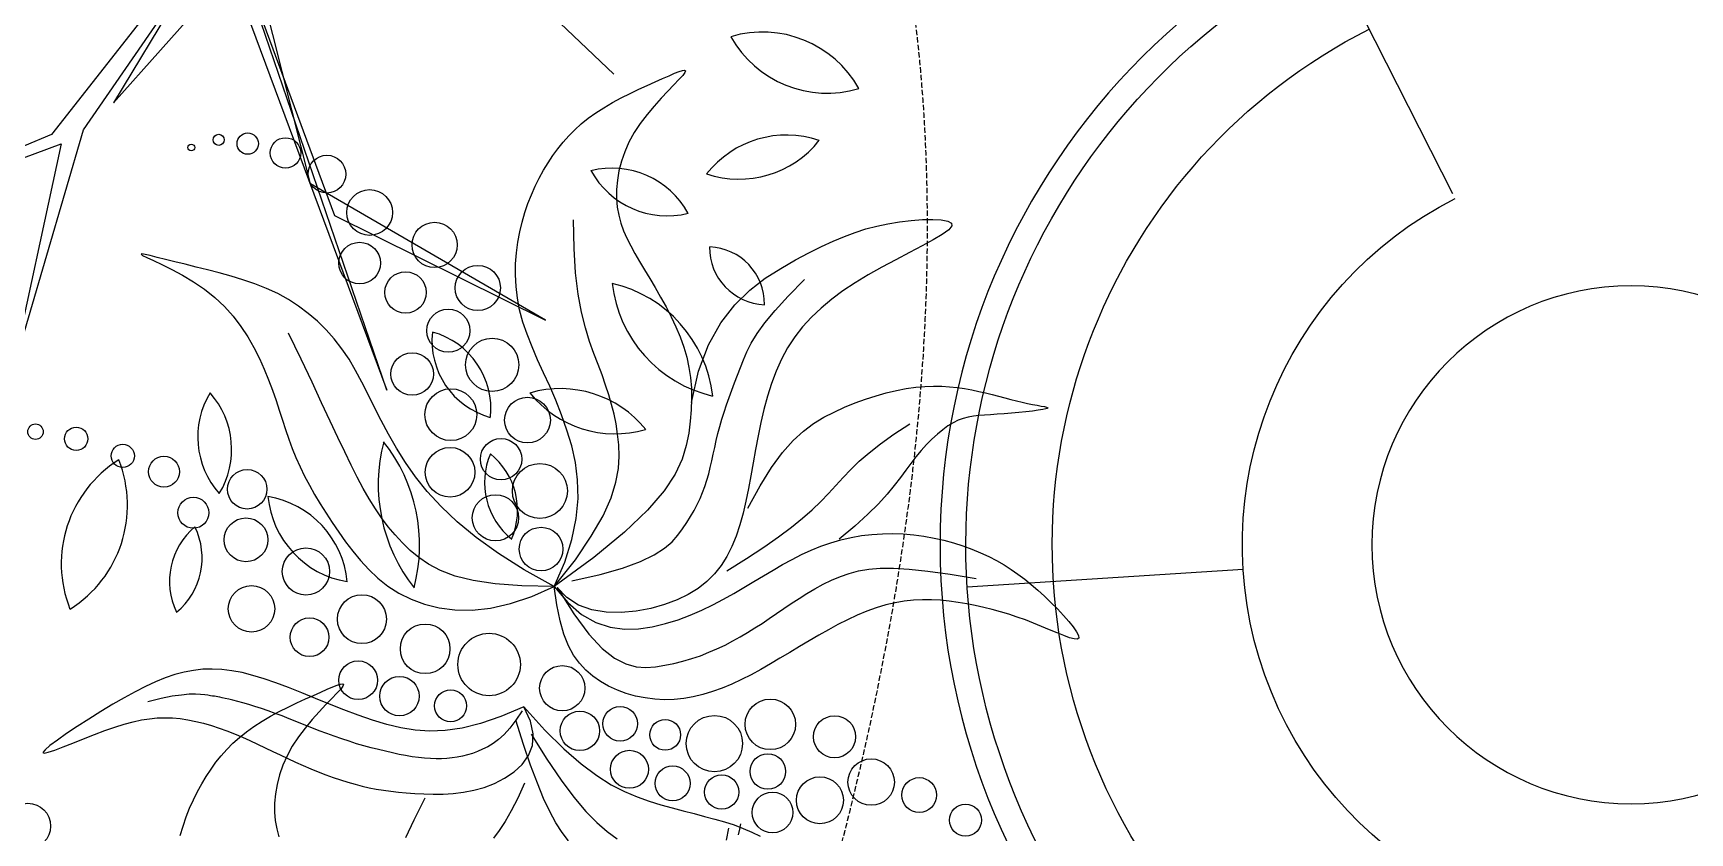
# Model space of a CAD drawing. Header units: millimetres. Extents: x -1030105 to 906887, y -616134 to 1220667.
# Drawn here: x -88227 to -84391, y 506665 to 508519 of the extents above; entities that cross this region are included whole.
import ezdxf

# ---------------------------------------------------------------- set-up
doc = ezdxf.new("R2010")
doc.units = ezdxf.units.MM
doc.header["$MEASUREMENT"] = 0
doc.linetypes.add('DASH', pattern=[0.35, 0.25, -0.1])
doc.layers.add('A-Furniture', color=143, linetype='Continuous')
doc.layers.add('A-Tree', color=98, linetype='Continuous')

# ---------------------------------------------------------------- blocks, each defined once
blk = doc.blocks.new('ggsr4')
for p, q in [((141787.6, 1126238.8), (141657.9, 1126865.5)), ((141076.7, 1125540.1), (140402.5, 1125678))]:
    blk.add_line(p, q)
at = {"color": 0}
blk.add_circle((141970, 1125357.5), 600, dxfattribs=at)
for radius in [1540, 1340, 900]:
    blk.add_arc((141970, 1125357.5), radius, 280.3625, 168.4458, dxfattribs=at)
at = {"layer": 'A-Furniture', "color": 8, "linetype": 'Continuous', "ltscale": 50}
blk.add_circle((141970, 1125357.5), 1600, dxfattribs=at)
blk.add_arc((141970, 1125357.5), 1540, 280.3625, 168.4458, dxfattribs=at)
blk = doc.blocks.new('FUR')
at = {"layer": 'A-Furniture', "color": 8, "linetype": 'DASH', "ltscale": 50}
blk.add_open_spline([(-42688, -19137), (-41285.1, -16590.7), (-40890, -13356), (-44692.5, -11594.7), (-47704.7, -12434), (-50055.2, -13846.7), (-51582.6, -14985.6), (-52347.2, -15312), (-52578.2, -15392.8)], degree=3, knots=[0, 0, 0, 0, 6281.430987, 9216.361979, 12501.805308, 15762.232572, 17490.630724, 18208.392501, 18208.392501, 18208.392501, 18208.392501], dxfattribs=at)
at = {"layer": 'A-Furniture', "xscale": -0.9999999999999998, "rotation": 105.3448185478265}
blk.add_blockref('ggsr4', (1007840, 418745.5), dxfattribs=at)
blk = doc.blocks.new('CAY8')
at = {"color": 0, "linetype": 'ByBlock'}
for p, q in [((228.5, 579.8), (227.8, 580)), ((227.8, 580), (228.4, 578.5)), ((228.4, 578.5), (230.6, 575.2)), ((230.6, 578.1), (228.5, 579.8)), ((233.7, 575), (230.6, 578.1)), ((230.6, 575.2), (233.9, 570.2)), ((237.8, 570.9), (233.7, 575)), ((233.9, 570.2), (238.2, 563.8)), ((242.8, 565.9), (237.8, 570.9)), ((238.2, 563.8), (243, 556.1)), ((248.4, 560.2), (242.8, 565.9)), ((243, 556.1), (248.1, 547.4)), ((248.1, 547.4), (253.1, 538)), ((254.6, 554), (248.4, 560.2)), ((261.2, 547.4), (254.6, 554)), ((268, 540.6), (261.2, 547.4)), ((253.1, 538), (257.7, 528)), ((275, 533.4), (268, 540.6)), ((257.7, 528), (261.5, 517.7)), ((282, 526), (275, 533.4)), ((288.9, 518.3), (282, 526)), ((261.5, 517.7), (264.4, 507.2)), ((264.4, 507.2), (266.4, 496.8)), ((295.5, 510.4), (288.9, 518.3)), ((301.7, 502.2), (295.5, 510.4)), ((266.4, 496.8), (267.5, 486.3)), ((307.5, 493.7), (301.7, 502.2)), ((312.5, 484.9), (307.5, 493.7)), ((267.5, 486.3), (267.9, 475.9)), ((317, 476), (312.5, 484.9)), ((574.1, 478.9), (580.7, 481)), ((580.7, 481), (587.6, 482.7)), ((587.6, 482.7), (594.7, 484.1)), ((594.7, 484.1), (602, 485.1)), ((602, 485.1), (609.6, 485.7)), ((609.6, 485.7), (617.6, 485.9)), ((617.6, 485.9), (625.8, 485.8)), ((625.8, 485.8), (634, 485.4)), ((634, 485.4), (642.2, 484.7)), ((642.2, 484.7), (650.2, 484)), ((650.2, 484), (657.8, 483.1)), ((657.8, 483.1), (665, 482.2)), ((665, 482.2), (671.6, 481.4)), ((671.6, 481.4), (677.4, 480.6)), ((677.4, 480.6), (682.3, 480)), ((682.3, 480), (686.3, 479.3)), ((686.3, 479.3), (689.1, 478.6)), ((267.6, 465.7), (266.9, 455.7)), ((267.9, 475.9), (267.6, 465.7)), ((320.7, 466.7), (317, 476)), ((323.9, 457.3), (320.7, 466.7)), ((541.9, 463.7), (548.2, 467.4)), ((548.2, 467.4), (554.6, 470.7)), ((554.6, 470.7), (561.1, 473.8)), ((561.1, 473.8), (567.5, 476.5)), ((567.5, 476.5), (574.1, 478.9)), ((653.8, 465.6), (645.2, 462.6)), ((662.1, 468.1), (653.8, 465.6)), ((669.9, 470.3), (662.1, 468.1)), ((676.8, 472.1), (669.9, 470.3)), ((682.6, 473.7), (676.8, 472.1)), ((687.1, 475), (682.6, 473.7)), ((689.8, 476.1), (687.1, 475)), ((689.1, 478.6), (690.7, 477.9)), ((691, 477.1), (689.8, 476.1)), ((690.7, 477.9), (691, 477.1)), ((266.9, 455.7), (265.7, 446)), ((296.1, 437.4), (298.4, 461.1)), ((326.3, 447.5), (323.9, 457.3)), ((523, 450.6), (529.2, 455.3)), ((529.2, 455.3), (535.5, 459.7)), ((535.5, 459.7), (541.9, 463.7)), ((628.3, 455.3), (620.6, 450.8)), ((636.6, 459.2), (628.3, 455.3)), ((645.2, 462.6), (636.6, 459.2)), ((265.7, 446), (264.2, 436.6)), ((328.2, 437.6), (326.3, 447.5)), ((505, 433.9), (510.9, 439.9)), ((510.9, 439.9), (516.9, 445.4)), ((516.9, 445.4), (523, 450.6)), ((607.1, 440.5), (601.2, 434.8)), ((613.5, 445.8), (607.1, 440.5)), ((620.6, 450.8), (613.5, 445.8)), ((262.5, 427.6), (260.7, 418.9)), ((264.2, 436.6), (262.5, 427.6)), ((293.9, 416.3), (296.1, 437.4)), ((329.4, 427.3), (328.2, 437.6)), ((329.9, 416.8), (329.4, 427.3)), ((493.8, 420.6), (499.3, 427.5)), ((499.3, 427.5), (505, 433.9)), ((596.1, 428.8), (591.5, 422.6)), ((601.2, 434.8), (596.1, 428.8)), ((260.7, 418.9), (258.8, 410.5)), ((291.9, 397.7), (293.9, 416.3)), ((329.8, 406.1), (329.9, 416.8)), ((483.6, 405.4), (488.5, 413.2)), ((488.5, 413.2), (493.8, 420.6)), ((536.4, 399.1), (548.2, 419.5)), ((587.7, 416.3), (584.5, 409.9)), ((591.5, 422.6), (587.7, 416.3)), ((256.9, 402.2), (255, 394.1)), ((258.8, 410.5), (256.9, 402.2)), ((290.1, 381.1), (291.9, 397.7)), ((329.2, 395.1), (329.8, 406.1)), ((475.1, 388.1), (479.1, 397)), ((479.1, 397), (483.6, 405.4)), ((527, 381.1), (536.4, 399.1)), ((580.2, 397), (578.9, 390.4)), ((582.1, 403.5), (580.2, 397)), ((584.5, 409.9), (582.1, 403.5)), ((253.2, 386.1), (251.7, 378)), ((255, 394.1), (253.2, 386.1)), ((327.3, 371.9), (328.3, 383.7)), ((328.3, 383.7), (329.2, 395.1)), ((471.6, 378.8), (475.1, 388.1)), ((578, 383.7), (577.5, 376.7)), ((578.9, 390.4), (578, 383.7)), ((250.3, 369.9), (249.3, 361.6)), ((251.7, 378), (250.3, 369.9)), ((288.6, 366.3), (290.1, 381.1)), ((326.4, 359.7), (327.3, 371.9)), ((468.7, 368.8), (471.6, 378.8)), ((519.8, 365), (527, 381.1)), ((577.5, 376.7), (577.2, 369.5)), ((249.3, 361.6), (248.5, 353.2)), ((287.2, 353.1), (288.6, 366.3)), ((325.7, 346.9), (326.4, 359.7)), ((464.6, 347.4), (466.4, 358.4)), ((466.4, 358.4), (468.7, 368.8)), ((514.4, 350.8), (519.8, 365)), ((577.2, 369.5), (577.1, 361.9)), ((577.1, 361.9), (577.1, 353.9)), ((248, 344.6), (247.7, 335.8)), ((248.5, 353.2), (248, 344.6)), ((286.1, 341), (287.2, 353.1)), ((325.4, 333.6), (325.7, 346.9)), ((463, 335.9), (464.6, 347.4)), ((510.5, 338.1), (514.4, 350.8)), ((577.1, 345.5), (577, 336.7)), ((577.1, 353.9), (577.1, 345.5)), ((247.7, 335.8), (247.7, 326.9)), ((284.7, 319.4), (285.3, 329.9)), ((285.3, 329.9), (286.1, 341)), ((325.6, 319.7), (325.4, 333.6)), ((461.6, 324.1), (463, 335.9)), ((507.6, 326.7), (510.5, 338.1)), ((577, 336.7), (576.8, 327.7)), ((247.7, 326.9), (247.8, 317.7)), ((247.8, 317.7), (248.2, 308.4)), ((284.5, 309.4), (284.7, 319.4)), ((326.6, 305.2), (325.6, 319.7)), ((460.2, 311.9), (461.6, 324.1)), ((503.7, 306.7), (505.4, 316.3)), ((505.4, 316.3), (507.6, 326.7)), ((576.4, 318.5), (575.8, 309.3)), ((576.8, 327.7), (576.4, 318.5)), ((248.2, 308.4), (248.7, 298.9)), ((284.6, 299.8), (284.5, 309.4)), ((328.7, 289.8), (326.6, 305.2)), ((458.5, 299.4), (460.2, 311.9)), ((502, 297.6), (503.7, 306.7)), ((575.8, 309.3), (574.8, 300.2)), ((248.7, 298.9), (249.4, 289.2)), ((249.4, 289.2), (250.4, 279.4)), ((285.1, 290.6), (284.6, 299.8)), ((285.9, 281.6), (285.1, 290.6)), ((332, 273.3), (328.7, 289.8)), ((456.4, 286.6), (458.5, 299.4)), ((498.3, 280.7), (500.2, 289)), ((500.2, 289), (502, 297.6)), ((573.5, 291.2), (571.7, 282.4)), ((574.8, 300.2), (573.5, 291.2)), ((608.3, 283.6), (625.8, 290.4)), ((625.8, 290.4), (642.7, 294.4)), ((642.7, 294.4), (658.8, 296.3)), ((658.8, 296.3), (673.9, 296.7)), ((673.9, 296.7), (687.9, 296.3)), ((687.9, 296.3), (700.5, 295.6)), ((700.5, 295.6), (712.1, 294.7)), ((712.1, 294.7), (722.7, 293.6)), ((722.7, 293.6), (732.6, 292.1)), ((732.6, 292.1), (742, 290.3)), ((742, 290.3), (751, 288.2)), ((751, 288.2), (759.8, 285.5)), ((250.4, 279.4), (251.9, 269.5)), ((287.3, 272.8), (285.9, 281.6)), ((453.7, 273.6), (456.4, 286.6)), ((496.2, 272.7), (498.3, 280.7)), ((569.5, 274), (566.7, 265.8)), ((571.7, 282.4), (569.5, 274)), ((590.3, 273.4), (608.3, 283.6)), ((652, 269.3), (667.4, 273.9)), ((667.4, 273.9), (686, 278.7)), ((759.8, 285.5), (768.7, 282.4)), ((768.7, 282.4), (777.8, 278.7)), ((777.8, 278.7), (786.7, 274.7)), ((786.7, 274.7), (795, 270.6)), ((-52, 270.4), (-54.6, 269.5)), ((-54.6, 269.5), (-54, 268.4)), ((-54, 268.4), (-50.7, 267.3)), ((-46.7, 271.3), (-52, 270.4)), ((-50.7, 267.3), (-45.2, 266)), ((-39.1, 272), (-46.7, 271.3)), ((-45.2, 266), (-37.9, 264.7)), ((-29.8, 272.6), (-39.1, 272)), ((-37.9, 264.7), (-29.4, 263.3)), ((-19.2, 273.1), (-29.8, 272.6)), ((-29.4, 263.3), (-20.1, 261.8)), ((-20.1, 261.8), (-10.6, 260.1)), ((-7.8, 273.4), (-19.2, 273.1)), ((-10.6, 260.1), (-1.4, 258.4)), ((3.9, 273.6), (-7.8, 273.4)), ((15.4, 273.6), (3.9, 273.6)), ((26.3, 273.4), (15.4, 273.6)), ((36.5, 273), (26.3, 273.4)), ((46.1, 272.3), (36.5, 273)), ((51.9, 257), (41.1, 260.3)), ((55.2, 271.3), (46.1, 272.3)), ((63.7, 269.9), (55.2, 271.3)), ((71.8, 268.2), (63.7, 269.9)), ((79.5, 266), (71.8, 268.2)), ((86.9, 263.2), (79.5, 266)), ((93.9, 260), (86.9, 263.2)), ((251.9, 269.5), (253.9, 259.5)), ((289.1, 264.1), (287.3, 272.8)), ((291.4, 255.4), (289.1, 264.1)), ((336.9, 255.6), (332, 273.3)), ((445.8, 247.1), (450.3, 260.4)), ((450.3, 260.4), (453.7, 273.6)), ((491, 256.9), (493.8, 264.8)), ((493.8, 264.8), (496.2, 272.7)), ((566.7, 265.8), (563.4, 257.9)), ((572, 259.1), (590.3, 273.4)), ((621.1, 256.2), (629.4, 260.5)), ((629.4, 260.5), (639.5, 264.9)), ((639.5, 264.9), (652, 269.3)), ((795, 270.6), (802.3, 266.4)), ((802.3, 266.4), (808.2, 262.4)), ((808.2, 262.4), (812.2, 258.8)), ((-1.4, 258.4), (7.2, 256.6)), ((7.2, 256.6), (15, 254.7)), ((15, 254.7), (22.2, 252.6)), ((22.2, 252.6), (28.9, 250.3)), ((28.9, 250.3), (35.1, 247.8)), ((35.1, 247.8), (41, 245)), ((60.8, 253.9), (51.9, 257)), ((68, 250.8), (60.8, 253.9)), ((73.7, 248), (68, 250.8)), ((78.2, 245.5), (73.7, 248)), ((100.7, 256.1), (93.9, 260)), ((107.3, 251.7), (100.7, 256.1)), ((113.8, 246.6), (107.3, 251.7)), ((120.3, 240.8), (113.8, 246.6)), ((253.9, 259.5), (256.7, 249.6)), ((256.7, 249.6), (260.4, 239.7)), ((294.4, 246.7), (291.4, 255.4)), ((298.5, 237.7), (294.4, 246.7)), ((343.7, 236.4), (336.9, 255.6)), ((439.9, 233.8), (445.8, 247.1)), ((483.9, 241), (487.7, 249)), ((487.7, 249), (491, 256.9)), ((553.5, 240), (572, 259.1)), ((559.6, 250.1), (555.1, 242.4)), ((563.4, 257.9), (559.6, 250.1)), ((603, 243.7), (608.4, 247.8)), ((608.4, 247.8), (614.2, 252)), ((614.2, 252), (621.1, 256.2)), ((674.8, 249), (664.4, 245.9)), ((685.5, 251.3), (674.8, 249)), ((696.7, 253), (685.5, 251.3)), ((708.3, 254.1), (696.7, 253)), ((720.4, 254.6), (708.3, 254.1)), ((733, 254.6), (720.4, 254.6)), ((746, 254.3), (733, 254.6)), ((759, 253.6), (746, 254.3)), ((771.6, 252.8), (759, 253.6)), ((783.4, 252.1), (771.6, 252.8)), ((793.9, 251.7), (783.4, 252.1)), ((802.6, 251.6), (793.9, 251.7)), ((809.2, 252.2), (802.6, 251.6)), ((813.1, 253.6), (809.2, 252.2)), ((812.2, 258.8), (814, 255.8)), ((814, 255.8), (813.1, 253.6)), ((41, 245), (46.5, 241.9)), ((46.5, 241.9), (51.8, 238.5)), ((51.8, 238.5), (56.9, 234.7)), ((56.9, 234.7), (61.9, 230.6)), ((81.7, 243.1), (78.2, 245.5)), ((84.4, 241.1), (81.7, 243.1)), ((86.4, 239.4), (84.4, 241.1)), ((88.1, 238), (86.4, 239.4)), ((89.4, 236.9), (88.1, 238)), ((90.6, 235.9), (89.4, 236.9)), ((91.7, 235), (90.6, 235.9)), ((92.8, 234), (91.7, 235)), ((94.1, 232.9), (92.8, 234)), ((95.5, 231.5), (94.1, 232.9)), ((126.7, 234.3), (120.3, 240.8)), ((133.3, 227.1), (126.7, 234.3)), ((260.4, 239.7), (265.2, 230)), ((304.2, 228.2), (298.5, 237.7)), ((352.6, 215.6), (343.7, 236.4)), ((432.2, 220.4), (439.9, 233.8)), ((473.6, 224.4), (479.4, 232.8)), ((479.4, 232.8), (483.9, 241)), ((550.1, 234.8), (544.6, 227.2)), ((555.1, 242.4), (550.1, 234.8)), ((587.3, 231.5), (592.4, 235.5)), ((592.4, 235.5), (597.7, 239.6)), ((597.7, 239.6), (603, 243.7)), ((644.9, 237.6), (635.6, 232.2)), ((654.5, 242.2), (644.9, 237.6)), ((664.4, 245.9), (654.5, 242.2)), ((61.9, 230.6), (66.7, 226.1)), ((66.7, 226.1), (71.4, 221.5)), ((71.4, 221.5), (76, 216.5)), ((97.3, 229.8), (95.5, 231.5)), ((99.5, 227.7), (97.3, 229.8)), ((102, 225.2), (99.5, 227.7)), ((104.9, 222.3), (102, 225.2)), ((108, 219), (104.9, 222.3)), ((111.4, 215.4), (108, 219)), ((139.9, 219.1), (133.3, 227.1)), ((146.8, 210.3), (139.9, 219.1)), ((265.2, 230), (271.1, 220.5)), ((271.1, 220.5), (278.4, 211.3)), ((312.2, 218.1), (304.2, 228.2)), ((422.5, 207.1), (432.2, 220.4)), ((466, 215.7), (473.6, 224.4)), ((538.4, 219.4), (531.4, 211.6)), ((544.6, 227.2), (538.4, 219.4)), ((567.7, 215.1), (572.4, 219.2)), ((572.4, 219.2), (577.2, 223.3)), ((577.2, 223.3), (582.2, 227.4)), ((582.2, 227.4), (587.3, 231.5)), ((618.1, 219.2), (609.8, 211.9)), ((626.7, 226), (618.1, 219.2)), ((635.6, 232.2), (626.7, 226)), ((76, 216.5), (80.4, 211.4)), ((80.4, 211.4), (84.7, 206.1)), ((84.7, 206.1), (88.8, 200.6)), ((114.9, 211.4), (111.4, 215.4)), ((118.6, 207.2), (114.9, 211.4)), ((122.4, 202.7), (118.6, 207.2)), ((153.9, 200.9), (146.8, 210.3)), ((278.4, 211.3), (287.2, 202.4)), ((323, 207.3), (312.2, 218.1)), ((337.2, 195.5), (323, 207.3)), ((363.8, 193), (352.6, 215.6)), ((410.4, 194), (422.5, 207.1)), ((442.6, 197.5), (455.8, 206.7)), ((455.8, 206.7), (466, 215.7)), ((531.4, 211.6), (522.7, 203.8)), ((554.7, 202.4), (558.9, 206.7)), ((558.9, 206.7), (563.2, 210.9)), ((563.2, 210.9), (567.7, 215.1)), ((609.8, 211.9), (601.7, 204.1)), ((70.1, 190.9), (76.7, 193)), ((76.7, 193), (83.6, 194.7)), ((83.6, 194.7), (90.7, 196.1)), ((88.8, 200.6), (92.9, 195)), ((90.7, 196.1), (98, 197.1)), ((92.9, 195), (96.8, 189.3)), ((98, 197.1), (105.6, 197.7)), ((105.6, 197.7), (113.6, 197.9)), ((113.6, 197.9), (121.8, 197.8)), ((121.8, 197.8), (130, 197.4)), ((126.2, 197.9), (122.4, 202.7)), ((130.1, 193), (126.2, 197.9)), ((130, 197.4), (138.2, 196.7)), ((133.9, 187.9), (130.1, 193)), ((138.2, 196.7), (146.2, 196)), ((146.2, 196), (153.8, 195.1)), ((153.8, 195.1), (161, 194.2)), ((161.2, 191.1), (153.9, 200.9)), ((161, 194.2), (167.6, 193.4)), ((167.6, 193.4), (173.4, 192.6)), ((173.4, 192.6), (178.3, 192)), ((178.3, 192), (182.3, 191.3)), ((287.2, 202.4), (297.6, 194.2)), ((297.6, 194.2), (309.7, 186.8)), ((355.2, 182.6), (337.2, 195.5)), ((377.8, 168.3), (363.8, 193)), ((395.6, 181), (410.4, 194)), ((425.5, 188.1), (442.6, 197.5)), ((511.4, 196.2), (496.3, 189)), ((522.7, 203.8), (511.4, 196.2)), ((542.9, 189.9), (546.8, 194)), ((546.8, 194), (550.7, 198.2)), ((550.7, 198.2), (554.7, 202.4)), ((593.8, 196.1), (586.2, 187.8)), ((601.7, 204.1), (593.8, 196.1)), ((37.9, 175.7), (44.2, 179.4)), ((44.2, 179.4), (50.6, 182.7)), ((50.6, 182.7), (57.1, 185.8)), ((57.1, 185.8), (63.5, 188.5)), ((63.5, 188.5), (70.1, 190.9)), ((96.8, 189.3), (100.7, 183.6)), ((100.7, 183.6), (104.5, 177.8)), ((137.9, 182.7), (133.9, 187.9)), ((141.8, 177.4), (137.9, 182.7)), ((158.1, 180.1), (149.8, 177.6)), ((165.9, 182.3), (158.1, 180.1)), ((168.6, 181), (161.2, 191.1)), ((172.8, 184.1), (165.9, 182.3)), ((176.3, 170.9), (168.6, 181)), ((178.6, 185.7), (172.8, 184.1)), ((183.1, 187), (178.6, 185.7)), ((182.3, 191.3), (185.1, 190.6)), ((185.8, 188.1), (183.1, 187)), ((185.1, 190.6), (186.7, 189.9)), ((187, 189.1), (185.8, 188.1)), ((186.7, 189.9), (187, 189.1)), ((309.7, 186.8), (323.6, 180.3)), ((323.6, 180.3), (339.6, 174.9)), ((377.8, 168.3), (355.2, 182.6)), ((377.8, 168.3), (395.6, 181)), ((377.8, 168.3), (404.2, 178.3)), ((404.2, 178.3), (425.5, 188.1)), ((476.4, 182.5), (450.7, 176.7)), ((496.3, 189), (476.4, 182.5)), ((527.1, 174.8), (531.2, 178.3)), ((531.2, 178.3), (535.1, 182)), ((535.1, 182), (539, 185.9)), ((539, 185.9), (542.9, 189.9)), ((578.7, 179.4), (571.3, 171)), ((586.2, 187.8), (578.7, 179.4)), ((19, 162.6), (25.2, 167.3)), ((25.2, 167.3), (31.5, 171.7)), ((31.5, 171.7), (37.9, 175.7)), ((104.5, 177.8), (108.3, 172)), ((108.3, 172), (112.1, 166.2)), ((112.1, 166.2), (115.9, 160.4)), ((124.3, 167.3), (116.6, 162.8)), ((132.6, 171.2), (124.3, 167.3)), ((141.2, 174.6), (132.6, 171.2)), ((149.8, 177.6), (141.2, 174.6)), ((145.9, 172), (141.8, 177.4)), ((149.9, 166.7), (145.9, 172)), ((154.1, 161.5), (149.9, 166.7)), ((184.1, 161), (176.3, 170.9)), ((339.6, 174.9), (357.6, 170.9)), ((357.6, 170.9), (377.8, 168.3)), ((371.7, 154.2), (377.8, 168.3)), ((418.2, 171.9), (377.8, 168.3)), ((377.8, 168.3), (380.4, 151.2)), ((379.5, 166.4), (380, 140.6)), ((381.9, 155.1), (379.5, 166.4)), ((392.7, 164.9), (415.3, 157.3)), ((450.7, 176.7), (418.2, 171.9)), ((509.2, 162.5), (514, 165.3)), ((514, 165.3), (518.6, 168.4)), ((518.6, 168.4), (522.9, 171.5)), ((522.9, 171.5), (527.1, 174.8)), ((571.3, 171), (564.1, 162.7)), ((582.3, 159.7), (596.4, 165.6)), ((596.4, 165.6), (609, 169.5)), ((609, 169.5), (620.4, 171.8)), ((620.4, 171.8), (630.9, 172.9)), ((630.9, 172.9), (640.7, 172.9)), ((640.7, 172.9), (650.2, 172.2)), ((650.2, 172.2), (659.6, 171.1)), ((659.6, 171.1), (668.9, 169.7)), ((668.9, 169.7), (677.9, 167.9)), ((677.9, 167.9), (686.8, 165.8)), ((686.8, 165.8), (695.3, 163.5)), ((-940.3, 145.8), (-946.1, 151.6)), ((6.9, 151.9), (12.9, 157.4)), ((12.9, 157.4), (19, 162.6)), ((103.1, 152.5), (97.2, 146.8)), ((109.5, 157.8), (103.1, 152.5)), ((116.6, 162.8), (109.5, 157.8)), ((115.9, 160.4), (119.7, 154.7)), ((119.7, 154.7), (123.7, 149)), ((158.2, 156.4), (154.1, 161.5)), ((162.4, 151.3), (158.2, 156.4)), ((166.7, 146.4), (162.4, 151.3)), ((192.2, 151.3), (184.1, 161)), ((200.4, 142.2), (192.2, 151.3)), ((367.2, 141.6), (371.7, 154.2)), ((380.4, 151.2), (385.2, 136.9)), ((387, 144.9), (381.9, 155.1)), ((415.3, 157.3), (434, 152.2)), ((434, 152.2), (449.4, 149.2)), ((480.3, 149.7), (487.2, 151.8)), ((487.2, 151.8), (493.2, 154.3)), ((493.2, 154.3), (498.9, 157)), ((498.9, 157), (504.2, 159.7)), ((504.2, 159.7), (509.2, 162.5)), ((548.2, 141), (566.3, 151.6)), ((556.9, 154.7), (549.8, 146.9)), ((564.1, 162.7), (556.9, 154.7)), ((566.3, 151.6), (582.3, 159.7)), ((695.3, 163.5), (703.5, 160.8)), ((703.5, 160.8), (711.3, 158)), ((711.3, 158), (718.6, 154.9)), ((718.6, 154.9), (725.3, 151.6)), ((725.3, 151.6), (731.5, 148.1)), ((-934.7, 139.4), (-940.3, 145.8)), ((92.1, 140.8), (87.5, 134.6)), ((97.2, 146.8), (92.1, 140.8)), ((123.7, 149), (127.7, 143.5)), ((127.7, 143.5), (131.7, 138.1)), ((131.7, 138.1), (135.8, 132.8)), ((170.9, 141.6), (166.7, 146.4)), ((175.2, 137), (170.9, 141.6)), ((179.5, 132.5), (175.2, 137)), ((208.9, 133.8), (200.4, 142.2)), ((364.2, 130.4), (367.2, 141.6)), ((380, 140.6), (381.9, 120)), ((385.2, 136.9), (391.9, 125.2)), ((394.4, 135.9), (387, 144.9)), ((449.4, 149.2), (461.9, 148.1)), ((461.9, 148.1), (472, 148.3)), ((472, 148.3), (480.3, 149.7)), ((542.6, 139.5), (535.4, 132.6)), ((549.8, 146.9), (542.6, 139.5)), ((731.5, 148.1), (737.3, 144.5)), ((737.3, 144.5), (742.7, 140.7)), ((742.7, 140.7), (747.8, 136.9)), ((747.8, 136.9), (752.5, 133)), ((-938.1, 120.2), (-950.5, 133.4)), ((83.7, 128.3), (80.5, 121.9)), ((87.5, 134.6), (83.7, 128.3)), ((135.8, 132.8), (139.9, 127.7)), ((139.9, 127.7), (144.1, 122.8)), ((183.7, 128.1), (179.5, 132.5)), ((188, 123.9), (183.7, 128.1)), ((192.2, 119.8), (188, 123.9)), ((217.9, 126.1), (208.9, 133.8)), ((227.9, 119.2), (217.9, 126.1)), ((362.5, 120.4), (364.2, 130.4)), ((391.9, 125.2), (400, 115.8)), ((403.5, 128.1), (394.4, 135.9)), ((414, 121.5), (403.5, 128.1)), ((528, 126.3), (520.5, 120.7)), ((535.4, 132.6), (528, 126.3)), ((628.6, 121.9), (637.5, 124.4)), ((637.5, 124.4), (647, 126.6)), ((647, 126.6), (657.6, 128.5)), ((657.6, 128.5), (669.5, 130)), ((669.5, 130), (683.1, 131)), ((683.1, 131), (698.8, 131.4)), ((752.5, 133), (757, 129)), ((757, 129), (761.3, 125)), ((761.3, 125), (765.4, 121)), ((78.1, 115.5), (76.2, 109)), ((80.5, 121.9), (78.1, 115.5)), ((144.1, 122.8), (148.3, 118)), ((148.3, 118), (152.5, 113.5)), ((152.5, 113.5), (156.7, 109.2)), ((196.3, 115.9), (192.2, 119.8)), ((200.4, 112.2), (196.3, 115.9)), ((204.5, 108.7), (200.4, 112.2)), ((239.2, 113), (227.9, 119.2)), ((252.1, 107.6), (239.2, 113)), ((362, 111.5), (362.5, 120.4)), ((362.7, 103.3), (362, 111.5)), ((381.9, 120), (385.3, 104)), ((400, 115.8), (409.2, 108.3)), ((425.2, 116), (414, 121.5)), ((436.8, 111.6), (425.2, 116)), ((448.1, 108.5), (436.8, 111.6)), ((504.8, 112), (496.5, 108.9)), ((512.8, 115.9), (504.8, 112)), ((520.5, 120.7), (512.8, 115.9)), ((570.8, 109), (582.5, 110.6)), ((582.5, 110.6), (593, 112.5)), ((593, 112.5), (602.6, 114.7)), ((602.6, 114.7), (611.5, 117)), ((611.5, 117), (620.1, 119.4)), ((620.1, 119.4), (628.6, 121.9)), ((701.7, 109.7), (695.4, 107.8)), ((707.8, 111.3), (701.7, 109.7)), ((713.8, 112.5), (707.8, 111.3)), ((719.4, 113.3), (713.8, 112.5)), ((724.8, 113.8), (719.4, 113.3)), ((729.8, 113.8), (724.8, 113.8)), ((734.4, 113.4), (729.8, 113.8)), ((738.7, 112.5), (734.4, 113.4)), ((742.9, 111.3), (738.7, 112.5)), ((746.9, 109.8), (742.9, 111.3)), ((751, 107.9), (746.9, 109.8)), ((765.4, 121), (769.4, 117)), ((769.4, 117), (773.2, 113.1)), ((773.2, 113.1), (777, 109.3)), ((156.7, 109.2), (160.9, 105.1)), ((160.9, 105.1), (165.3, 101.1)), ((165.3, 101.1), (169.9, 97.3)), ((169.9, 97.3), (174.7, 93.4)), ((208.6, 105.4), (204.5, 108.7)), ((212.6, 102.3), (208.6, 105.4)), ((216.6, 99.5), (212.6, 102.3)), ((220.6, 96.9), (216.6, 99.5)), ((224.5, 94.6), (220.6, 96.9)), ((267.1, 103), (252.1, 107.6)), ((284.6, 99.2), (267.1, 103)), ((304.8, 96.2), (284.6, 99.2)), ((303.5, 83.2), (304.8, 96.2)), ((304.8, 96.2), (309.8, 70.7)), ((364.3, 95.7), (362.7, 103.3)), ((385.3, 104), (389.8, 91.9)), ((409.2, 108.3), (419.3, 102.5)), ((419.3, 102.5), (429.9, 98)), ((429.9, 98), (440.7, 94.6)), ((458.9, 106.4), (448.1, 108.5)), ((469.1, 105.5), (458.9, 106.4)), ((478.7, 105.6), (469.1, 105.5)), ((487.8, 106.8), (478.7, 105.6)), ((496.5, 108.9), (487.8, 106.8)), ((506.6, 105.8), (525.8, 106)), ((525.8, 106), (542.7, 106.6)), ((542.7, 106.6), (557.6, 107.6)), ((557.6, 107.6), (570.8, 109)), ((669, 97.5), (661.3, 94.5)), ((675.9, 100.4), (669, 97.5)), ((682.5, 103.1), (675.9, 100.4)), ((689, 105.6), (682.5, 103.1)), ((695.4, 107.8), (689, 105.6)), ((755.2, 105.8), (751, 107.9)), ((759.7, 103.5), (755.2, 105.8)), ((764.5, 101), (759.7, 103.5)), ((769.7, 98.3), (764.5, 101)), ((775.1, 95.6), (769.7, 98.3)), ((777, 109.3), (780.5, 105.6)), ((780.5, 105.6), (784, 102.1)), ((784, 102.1), (787.4, 98.8)), ((787.4, 98.8), (790.6, 95.6)), ((174.7, 93.4), (179.7, 89.5)), ((179.7, 89.5), (185, 85.6)), ((185, 85.6), (190.8, 81.6)), ((228.4, 92.5), (224.5, 94.6)), ((232.3, 90.7), (228.4, 92.5)), ((236.3, 89), (232.3, 90.7)), ((240.3, 87.6), (236.3, 89)), ((244.4, 86.4), (240.3, 87.6)), ((248.6, 85.3), (244.4, 86.4)), ((253, 84.5), (248.6, 85.3)), ((257.5, 83.8), (253, 84.5)), ((262.3, 83.3), (257.5, 83.8)), ((267.4, 83.3), (262.3, 83.3)), ((273, 83.8), (267.4, 83.3)), ((279.1, 85.1), (273, 83.8)), ((285.9, 87.1), (279.1, 85.1)), ((293.5, 90.1), (285.9, 87.1)), ((288.6, 69.7), (293.5, 90.1)), ((301.9, 94.1), (293.5, 90.1)), ((299.9, 73), (303.5, 83.2)), ((366.7, 88.4), (364.3, 95.7)), ((369.9, 81.4), (366.7, 88.4)), ((389.8, 91.9), (395.2, 83)), ((395.2, 83), (401.3, 76.6)), ((440.7, 94.6), (451.3, 91.9)), ((451.3, 91.9), (461.7, 90)), ((461.7, 90), (472, 88.5)), ((472, 88.5), (482.1, 87.6)), ((482.1, 87.6), (492.1, 87)), ((492.1, 87), (501.9, 86.7)), ((501.9, 86.7), (511.5, 86.6)), ((511.5, 86.6), (521, 86.6)), ((521, 86.6), (530.3, 86.6)), ((530.3, 86.6), (539.5, 86.5)), ((539.5, 86.5), (548.6, 86.3)), ((548.6, 86.3), (557.5, 85.9)), ((557.5, 85.9), (566.3, 85.3)), ((566.3, 85.3), (575, 84.3)), ((575, 84.3), (583.6, 83)), ((583.6, 83), (592, 81.2)), ((616.1, 82.7), (599.5, 80.2)), ((630.3, 85.5), (616.1, 82.7)), ((642.3, 88.4), (630.3, 85.5)), ((652.5, 91.4), (642.3, 88.4)), ((661.3, 94.5), (652.5, 91.4)), ((780.6, 93), (775.1, 95.6)), ((785.9, 90.4), (780.6, 93)), ((790.8, 88.2), (785.9, 90.4)), ((790.6, 95.6), (793.8, 92.8)), ((795.2, 86.3), (790.8, 88.2)), ((793.8, 92.8), (796.7, 90.2)), ((798.7, 84.8), (795.2, 86.3)), ((796.7, 90.2), (799.2, 88)), ((801.3, 83.9), (798.7, 84.8)), ((799.2, 88), (801.2, 86.2)), ((801.2, 86.2), (802.5, 84.8)), ((802.7, 83.6), (801.3, 83.9)), ((802.5, 84.8), (803.1, 83.9)), ((803.1, 83.9), (802.7, 83.6)), ((195.9, 73.8), (178.7, 62.9)), ((190.8, 81.6), (196.9, 77.4)), ((196.9, 77.4), (203.4, 73.2)), ((203.4, 73.2), (210.4, 69)), ((210.4, 69), (217.8, 65.1)), ((284.7, 52), (288.6, 69.7)), ((294.4, 65.3), (299.9, 73)), ((298.4, 73.8), (298.7, 49.3)), ((309.8, 70.7), (315.2, 49.3)), ((373.7, 74.7), (369.9, 81.4)), ((378.1, 68.1), (373.7, 74.7)), ((401.3, 76.6), (408, 72)), ((408, 72), (415, 68.4)), ((415, 68.4), (422.2, 65.4)), ((592, 81.2), (600.4, 79)), ((600.4, 79), (608.6, 76.3)), ((608.6, 76.3), (616.7, 73.1)), ((616.7, 73.1), (624.6, 69.5)), ((624.6, 69.5), (632.3, 65.5)), ((178.7, 62.9), (165.1, 54)), ((217.8, 65.1), (225.6, 61.6)), ((225.6, 61.6), (233.8, 58.6)), ((233.8, 58.6), (242.4, 56.2)), ((242.4, 56.2), (251.4, 54.6)), ((270.1, 54.3), (279.1, 56.2)), ((279.1, 56.2), (287.3, 59.8)), ((287.3, 59.8), (294.4, 65.3)), ((383, 61.9), (378.1, 68.1)), ((388.4, 56.1), (383, 61.9)), ((394.3, 50.7), (388.4, 56.1)), ((422.2, 65.4), (429.5, 62.8)), ((429.5, 62.8), (436.8, 60.6)), ((436.8, 60.6), (444.2, 58.6)), ((444.2, 58.6), (451.5, 57)), ((451.5, 57), (458.9, 55.8)), ((458.9, 55.8), (466.2, 54.8)), ((466.2, 54.8), (473.5, 54)), ((530.6, 54.6), (538.1, 55)), ((538.1, 55), (545.7, 55.3)), ((545.7, 55.3), (553.4, 55.4)), ((553.4, 55.4), (561.1, 55.4)), ((561.1, 55.4), (568.9, 55.1)), ((568.9, 55.1), (576.6, 54.4)), ((632.3, 65.5), (639.8, 61.1)), ((639.8, 61.1), (647, 56.4)), ((647, 56.4), (654, 51.4)), ((251.4, 54.6), (260.7, 53.9)), ((260.7, 53.9), (270.1, 54.3)), ((272.7, 41.8), (261.5, 34.2)), ((281.8, 36.5), (284.7, 52)), ((298.7, 49.3), (299.8, 28.5)), ((315.2, 49.3), (321, 31.3)), ((400.6, 45.7), (394.3, 50.7)), ((407.3, 41.2), (400.6, 45.7)), ((414.2, 37.3), (407.3, 41.2)), ((473.5, 54), (480.7, 53.6)), ((480.7, 53.6), (487.8, 53.3)), ((487.8, 53.3), (494.8, 53.2)), ((494.8, 53.2), (501.9, 53.3)), ((501.9, 53.3), (508.9, 53.5)), ((508.9, 53.5), (516.1, 53.8)), ((516.1, 53.8), (523.3, 54.2)), ((523.3, 54.2), (530.6, 54.6)), ((576.6, 54.4), (584.4, 53.3)), ((584.4, 53.3), (592, 51.6)), ((592, 51.6), (599.6, 49.4)), ((599.6, 49.4), (607.5, 46.3)), ((607.5, 46.3), (616, 42.1)), ((616, 42.1), (625.4, 36.4)), ((654, 51.4), (660.6, 46)), ((660.6, 46), (667, 40.4)), ((251.5, 28), (242.5, 23.1)), ((261.5, 34.2), (251.5, 28)), ((279.7, 23), (281.8, 36.5)), ((299.8, 28.5), (301.6, 10.8)), ((321, 31.3), (327, 16.4)), ((421.5, 33.9), (414.2, 37.3)), ((429, 31), (421.5, 33.9)), ((436.8, 28.5), (429, 31)), ((444.8, 26.4), (436.8, 28.5)), ((625.4, 36.4), (636.1, 29)), ((636.1, 29), (648.5, 19.6)), ((667, 40.4), (673, 34.6)), ((673, 34.6), (678.6, 28.6)), ((678.6, 28.6), (684, 22.5)), ((234.5, 19.3), (227.2, 16.3)), ((242.5, 23.1), (234.5, 19.3)), ((278.5, 11.1), (279.7, 23)), ((327, 16.4), (333.3, 3.8)), ((453.1, 24.8), (444.8, 26.4)), ((461.6, 23.5), (453.1, 24.8)), ((470.3, 22.6), (461.6, 23.5)), ((479.2, 21.9), (470.3, 22.6)), ((488.3, 21.5), (479.2, 21.9)), ((497.5, 21.2), (488.3, 21.5)), ((506.7, 21.2), (497.5, 21.2)), ((516.1, 21.1), (506.7, 21.2)), ((525.4, 21.1), (516.1, 21.1)), ((534.7, 21.1), (525.4, 21.1)), ((544, 21), (534.7, 21.1)), ((553.1, 20.7), (544, 21)), ((562.1, 20.2), (553.1, 20.7)), ((571, 19.5), (562.1, 20.2)), ((579.7, 18.6), (571, 19.5)), ((588.1, 17.3), (579.7, 18.6)), ((596.3, 15.7), (588.1, 17.3)), ((604.2, 13.7), (596.3, 15.7)), ((611.8, 11.3), (604.2, 13.7)), ((648.5, 19.6), (662.9, 8)), ((684, 22.5), (688.9, 16.3)), ((688.9, 16.3), (693.5, 10.1)), ((278, 0.5), (278.5, 11.1)), ((278.3, -9), (278, 0.5)), ((301.6, 10.8), (303.9, -4.2)), ((333.3, 3.8), (339.8, -6.7)), ((619, 8.5), (611.8, 11.3)), ((625.9, 5.3), (619, 8.5)), ((632.5, 1.7), (625.9, 5.3)), ((638.9, -2.2), (632.5, 1.7)), ((662.9, 8), (679.6, -6.3)), ((693.5, 10.1), (697.7, 3.9)), ((697.7, 3.9), (701.5, -2.3)), ((279.2, -17.7), (278.3, -9)), ((303.9, -4.2), (306.9, -16.8)), ((339.8, -6.7), (346.4, -15.8)), ((645, -6.4), (638.9, -2.2)), ((650.8, -10.8), (645, -6.4)), ((656.5, -15.4), (650.8, -10.8)), ((701.5, -2.3), (705, -8.5)), ((705, -8.5), (708.1, -14.7)), ((306.9, -16.8), (310.4, -27.6)), ((346.4, -15.8), (353.1, -23.9)), ((353.1, -23.9), (359.8, -31.5)), ((662, -20.1), (656.5, -15.4)), ((667.3, -25), (662, -20.1)), ((672.5, -29.9), (667.3, -25)), ((708.1, -14.7), (710.9, -21)), ((710.9, -21), (713.5, -27.4)), ((310.4, -27.6), (314.4, -37)), ((359.8, -31.5), (366.5, -38.7)), ((366.5, -38.7), (373.1, -45.5)), ((677.5, -35), (672.5, -29.9)), ((682.5, -40.2), (677.5, -35)), ((687.2, -45.5), (682.5, -40.2)), ((713.5, -27.4), (715.9, -34)), ((715.9, -34), (718.1, -40.8)), ((718.1, -40.8), (720.2, -47.9)), ((373.1, -45.5), (379.6, -52.1)), ((379.6, -52.1), (385.8, -58.6)), ((691.9, -51), (687.2, -45.5)), ((696.5, -56.6), (691.9, -51)), ((720.2, -47.9), (722.1, -55.2)), ((385.8, -58.6), (391.9, -64.8)), ((391.9, -64.8), (397.6, -71)), ((700.9, -62.3), (696.5, -56.6)), ((705.3, -68.1), (700.9, -62.3)), ((709.4, -73.9), (705.3, -68.1)), ((722.1, -55.2), (723.9, -62.5)), ((723.9, -62.5), (725.4, -69.6)), ((397.6, -71), (403, -77.2)), ((403, -77.2), (408, -83.5)), ((713.4, -79.2), (709.4, -73.9)), ((717, -84), (713.4, -79.2)), ((725.4, -69.6), (726.6, -76.2)), ((726.6, -76.2), (727.4, -82)), ((727.4, -82), (727.7, -86.8)), ((408, -83.5), (412.6, -89.8)), ((412.6, -89.8), (416.8, -96.2)), ((720.1, -88), (717, -84)), ((722.9, -90.8), (720.1, -88)), ((725, -92.3), (722.9, -90.8)), ((726.6, -92.2), (725, -92.3)), ((727.4, -90.3), (726.6, -92.2)), ((727.7, -86.8), (727.4, -90.3))]:
    blk.add_line(p, q, dxfattribs=at)
for centre, radius in [((308.9, 634), 2.82), ((331.6, 627.7), 4.55), ((350.5, 612.6), 8.82), ((373.2, 589.9), 12.6), ((393.4, 557.2), 15.6), ((407.2, 511.8), 18.9), ((77.3, 499.5), 6.4), ((378.5, 480.3), 17.2), ((103, 477.1), 9.6), ((439.3, 461.1), 18.7), ((128.6, 445.1), 9.6), ((398.4, 439.9), 17.1), ((151, 416.3), 12.8), ((451.4, 412.2), 18.7), ((412.3, 394.6), 17.8), ((368.2, 379.4), 17.6), ((154.2, 374.7), 12.8), ((202.3, 368.3), 16.3), ((428.7, 351.7), 22), ((179.8, 333.1), 18.1), ((378.2, 334.1), 21.4), ((430, 297.5), 18.9), ((154.2, 281.9), 19.2), ((208.7, 285.1), 19.5), ((353, 293.7), 20.5), ((394.6, 281.1), 17.1), ((365.6, 242.1), 19.1), ((408.5, 242.1), 22.7), ((183.1, 237), 16), ((227.9, 227.4), 20.2), ((-96.8, 223.8), 18.9), ((384.5, 200.5), 18), ((199.1, 185.8), 16), ((259.9, 179.4), 20.5), ((221.5, 157), 16.3), ((298.4, 141), 25.8), ((253.5, 128.2), 13.2), ((340, 93), 18.7), ((334.2, 55.3), 16.3), ((365.7, 43.1), 14.3), ((392.8, 16), 12.7), ((352.8, 6.9), 15.7), ((423.8, -11.2), 23.3), ((377.3, -21.5), 14.4), ((471.6, -21.5), 20.9), ((408.3, -48.6), 14.2), ((449.7, -53.8), 14.7), ((511.7, -57.7), 17.4), ((435.5, -84.8), 16.8), ((474.2, -96.4), 19.4), ((518.2, -105.4), 19.2), ((546.6, -135.1), 14.4), ((568.6, -172.6), 13.2)]:
    blk.add_circle(centre, radius, dxfattribs=at)
blk = doc.blocks.new('12PPLT11')
at = {"color": 0, "linetype": 'ByBlock'}
for p, q in [((-0.0441, 0.3483), (-0.016, -0.0035)), ((-0.0371, 0.3343), (-0.03, 0.1279)), ((-0.0054, 0.0211), (-0.0371, 0.3343)), ((-0.1696, 0.3167), (-0.016, 0.1384)), ((-0.03, 0.1279), (-0.1696, 0.3167)), ((-0.3185, 0.2229), (-0.0195, -0.0199)), ((-0.016, -0.0035), (-0.3185, 0.2229)), ((0.1635, 0.129), (0.194, 0.2311)), ((0.0016, 0.0036), (0.2866, 0.2006)), ((0.2866, 0.2006), (0.0052, 0.0211)), ((-0.016, 0.1384), (-0.1297, 0.1842)), ((0.0708, 0.1912), (-0.0054, 0.0211)), ((0.0052, 0.0211), (0.0708, 0.1912)), ((-0.1871, 0.1185), (-0.2832, 0.1243)), ((0.3276, 0.0247), (0.0016, 0.0036)), ((0.0333, -0.0035), (0.3276, 0.0247)), ((0.1847, 0.0118), (0.3019, -0.0996)), ((-0.1507, -0.0598), (-0.2832, -0.0035)), ((0.0227, -0.007), (0.0955, -0.204)), ((0.1341, -0.333), (0.0227, -0.007)), ((0.0779, -0.1806), (0.0333, -0.0035)), ((-0.3666, -0.1172), (-0.016, -0.0199)), ((-0.0195, -0.0199), (-0.3666, -0.1172)), ((-0.016, -0.0199), (-0.1133, -0.1442)), ((-0.0898, -0.1407), (-0.0089, -0.0234)), ((-0.0675, -0.1207), (0.0192, -0.0234)), ((-0.0089, -0.0234), (-0.0675, -0.1207)), ((0.0192, -0.0234), (0.1341, -0.333)), ((-0.1133, -0.1442), (-0.2974, -0.2216)), ((-0.1438, -0.326), (-0.0898, -0.1407)), ((-0.2974, -0.2216), (-0.1062, -0.1512)), ((-0.1062, -0.1512), (-0.1438, -0.326)), ((0.2514, -0.2814), (0.0779, -0.1806)), ((0.0955, -0.204), (0.2514, -0.2814))]:
    blk.add_line(p, q, dxfattribs=at)
for centre, radius, start, end in [((0.0543, 0.4431), 0.0524, 125.4093, 202.7101), ((-0.0244, 0.4656), 0.0524, 305.4093, 22.7101), ((0.1814, 0.3992), 0.1138, 133.8117, 194.3077), ((-0.0076, 0.4532), 0.1138, 313.8117, 14.3077), ((-0.0818, 0.4209), 0.0835, 149.4737, 231.7586), ((-0.2053, 0.3978), 0.0835, 329.4737, 51.7586), ((-0.0244, 0.4785), 0.0817, 192.306, 259.6849), ((-0.1188, 0.3807), 0.0817, 12.306, 79.6849), ((0.2618, 0.4218), 0.1143, 163.4642, 212.7906), ((0.056, 0.3924), 0.1143, 343.4642, 32.7906), ((-0.1879, 0.4072), 0.0451, 146.8151, 244.0193), ((-0.2454, 0.3913), 0.0451, 326.8151, 64.0193), ((0.2832, 0.3419), 0.0672, 104.1004, 168.465), ((0.201, 0.4205), 0.0672, 284.1004, 348.465), ((0.045, 0.3605), 0.0664, 145.5248, 220.8327), ((-0.06, 0.3547), 0.0664, 325.5248, 40.8327), ((0.3598, 0.2507), 0.1178, 100.3005, 160.4476), ((0.2278, 0.406), 0.1178, 280.3005, 340.4476), ((-0.2939, 0.2921), 0.0582, 25.4537, 116.6852), ((-0.2675, 0.3691), 0.0582, 205.4537, 296.6852), ((0.2086, 0.2975), 0.0573, 103.8914, 198.9039), ((0.1406, 0.3345), 0.0573, 283.8914, 18.9039), ((-0.1575, 0.3266), 0.0557, 168.8066, 257.6391), ((-0.2241, 0.283), 0.0557, 348.8066, 77.6391), ((-0.2834, 0.3264), 0.0818, 183.3189, 263.1904), ((-0.3747, 0.2404), 0.0818, 3.3189, 83.1904), ((0.3845, 0.2632), 0.064, 122.5817, 207.18), ((0.293, 0.2879), 0.064, 302.5817, 27.18), ((-0.3769, 0.2482), 0.0369, 163.4933, 274.4697), ((-0.4094, 0.2219), 0.0369, 343.4933, 94.4697), ((0.4176, 0.184), 0.0446, 59.9815, 155.6676), ((0.3993, 0.241), 0.0446, 239.9815, 335.6676), ((0.3454, 0.1362), 0.0663, 86.0282, 161.3698), ((0.2872, 0.2236), 0.0663, 266.0282, 341.3698), ((-0.3491, 0.1264), 0.0631, 22.5723, 98.3335), ((-0.3, 0.2131), 0.0631, 202.5723, 278.3335), ((-0.3989, 0.0802), 0.0847, 69.7201, 135.6489), ((-0.4301, 0.2189), 0.0847, 249.7201, 315.6489), ((0.4345, 0.0653), 0.0919, 64.7353, 140.5781), ((0.4027, 0.2068), 0.0919, 244.7353, 320.5781), ((-0.4516, 0.0173), 0.08, 30.9482, 110.5784), ((-0.4111, 0.1333), 0.08, 210.9482, 290.5784), ((0.4672, 0.0308), 0.0659, 90.2529, 173.5221), ((0.4014, 0.1041), 0.0659, 270.2529, 353.5221), ((-0.4709, -0.044), 0.063, 44.2577, 108.5927), ((-0.4458, 0.0597), 0.063, 224.2577, 288.5927), ((0.3704, -0.0534), 0.065, 58.8748, 131.2135), ((0.3611, 0.0511), 0.065, 238.8748, 311.2135), ((-0.3635, -0.0721), 0.0699, 60.5095, 129.292), ((-0.3733, 0.0428), 0.0699, 240.5095, 309.292), ((0.4546, -0.0526), 0.0446, 28.1981, 112.1918), ((0.4771, 0.0098), 0.0446, 208.1981, 292.1918), ((-0.4882, -0.0241), 0.0923, 280.8762, 345.4479), ((-0.3814, -0.138), 0.0923, 100.8762, 165.4479), ((0.4116, -0.1499), 0.0814, 29.1952, 106.7189), ((0.4593, -0.0323), 0.0814, 209.1952, 286.7189), ((-0.4068, -0.2036), 0.0728, 54.9745, 151.3792), ((-0.4289, -0.1091), 0.0728, 234.9745, 331.3792), ((0.4294, -0.2199), 0.0753, 71.3712, 141.7535), ((0.3943, -0.1019), 0.0753, 251.3712, 321.7535), ((0.3003, -0.2335), 0.0644, 28.8072, 103.9199), ((0.3413, -0.1399), 0.0644, 208.8072, 283.9199), ((-0.3462, -0.1536), 0.0625, 267.1724, 337.2365), ((-0.2917, -0.2402), 0.0625, 87.1724, 157.2365), ((-0.3945, -0.2737), 0.0584, 71.8192, 140.0818), ((-0.421, -0.1808), 0.0584, 251.8192, 320.0818), ((0.3708, -0.2694), 0.0422, 359.2557, 87.6287), ((0.4147, -0.2278), 0.0422, 179.2557, 267.6287), ((-0.2964, -0.3071), 0.065, 113.4753, 203.456), ((-0.3819, -0.2733), 0.065, 293.4753, 23.456), ((0.2786, -0.3485), 0.0968, 6.5487, 76.8911), ((0.3967, -0.2432), 0.0968, 186.5487, 256.8911), ((-0.117, -0.3551), 0.0799, 122.8873, 186.7253), ((-0.2398, -0.2973), 0.0799, 302.8873, 6.7253), ((0.2261, -0.2967), 0.0586, 173.65, 254.6514), ((0.1524, -0.3467), 0.0586, 353.65, 74.6514), ((-0.3361, -0.2936), 0.0888, 271.6328, 352.0268), ((-0.2456, -0.3948), 0.0888, 91.6328, 172.0268), ((0.0574, -0.3677), 0.0628, 148.7877, 221.5977), ((-0.0432, -0.3769), 0.0628, 328.7877, 41.5977), ((0.2624, -0.4126), 0.0806, 38.6962, 106.2415), ((0.3027, -0.2848), 0.0806, 218.6962, 286.2415), ((-0.2262, -0.4156), 0.041, 76.5419, 193.4774), ((-0.2566, -0.3852), 0.041, 256.5419, 13.4774), ((-0.094, -0.405), 0.0759, 159.117, 230.3606), ((-0.2133, -0.4364), 0.0759, 339.117, 50.3606), ((0.2511, -0.4027), 0.1233, 165.2071, 218.3217), ((0.0351, -0.4477), 0.1233, 345.2071, 38.3217), ((-0.0156, -0.4614), 0.0906, 122.117, 201.7275), ((-0.1479, -0.4182), 0.0906, 302.117, 21.7275), ((0.2599, -0.4013), 0.0536, 156.7754, 231.288), ((0.1771, -0.422), 0.0536, 336.7754, 51.288), ((0.0347, -0.4812), 0.0705, 5.3196, 80.419), ((0.1166, -0.4051), 0.0705, 185.3196, 260.419), ((0.0258, -0.4742), 0.0521, 129.7475, 206.0709), ((-0.0543, -0.4571), 0.0521, 309.7475, 26.0709)]:
    blk.add_arc(centre, radius, start, end, dxfattribs=at)
blk = doc.blocks.new('CÂY')
at = {"layer": 'A-Tree', "color": 8, "ltscale": 10, "xscale": 3136, "yscale": 3136, "zscale": 3136}
blk.add_blockref('12PPLT11', (1365.1, -375.4), dxfattribs=at)
at = {"layer": 'A-Tree', "color": 8, "ltscale": 10}
for p, xscale, yscale, zscale, rotation in [((1511.3, -2826.7), 2.803183510899544, 2.803183510899544, 2.803183510899544, 31.14823041759436), ((3258.8, -3779.4), 1.569782766103744, 1.569782766103744, 1.569782766103744, 304.8525753771948)]:
    blk.add_blockref('CAY8', p, dxfattribs=dict(at, xscale=xscale, yscale=yscale, zscale=zscale, rotation=rotation))
blk = doc.blocks.new('BỐ TRÍ LAY OUT')
at = {"layer": 'A-Furniture', "color": 3}
for name, p in [('CÂY', (4286.8, 4469.3)), ('FUR', (48783.7, 18654.7))]:
    blk.add_blockref(name, p, dxfattribs=at)
blk = doc.blocks.new('KIẾN TRÚC')
h = blk.add_hatch(color=9)
h.dxf.hatch_style = 1
edge = h.paths.add_edge_path(flags=16)
edge.add_line((62282, 27412), (55232.8, 27412))
edge.add_arc((32545.5, 30716.7), 22926.7, 284.53695, 351.71258, ccw=False)
edge.add_line((38300.2, 8523.9), (13217.5, 8523.9))
edge.add_arc((23753.1, 24110.8), 18813.6, 227.76772, 235.9443, ccw=False)
edge.add_arc((7788.8, 12733.4), 4187, 236.059, 322.4361, ccw=False)
edge.add_arc((13873.6, 18503.3), 12505.3, 190.83274, 227.66057, ccw=False)
edge.add_arc((25477.5, 20792.2), 24332.7, 180.68322, 190.99113, ccw=False)
edge.add_arc((3282.9, 20557.2), 2137.1, 101.0808, 181.4794, ccw=False)
edge.add_line((2872.2, 22654.5), (4986.1, 23013.1))
edge.add_arc((28039.7, 24288.4), 23088.9, 153.20143, 183.1663, ccw=False)
edge.add_arc((10232.3, 40544.6), 6483.1, 182.84011, 244.39627, ccw=False)
edge.add_arc((-6425, 39970.9), 10185.3, 1.42081, 26.70696)
edge.add_arc((10590.6, 49414.3), 9292.7, 144.71332, 211.57549, ccw=False)
edge.add_arc((-12326.2, 64090.2), 17935.6, 328.73754, 356.18995)
edge.add_arc((16735.3, 62308.6), 11181, 84.12439, 176.97619, ccw=False)
edge.add_arc((20709, 99752.5), 26473.2, 263.86537, 288.48696)
edge.add_arc((35667.4, 54479.7), 21207.1, 73.35107, 108.03024, ccw=False)
edge.add_arc((44765.5, 84516.2), 10177.4, 252.72587, 285.71301)
edge.add_arc((49659, 68416), 6655.6, 49.49954, 108.73112, ccw=False)
edge.add_arc((48035, 66009.8), 9545.5, -2.32883, 51.46764, ccw=False)
edge.add_line((57572.7, 65622), (49483.5, 65623.9))
edge.add_line((49483.5, 65623.9), (62282, 65623.9))
edge.add_line((62282, 65623.9), (62282, 27412))
h.paths.add_polyline_path([(0, 77895.5), (64428.5, 77895.5), (64428.5, -0.6), (-1.8, 0.6)])

msp = doc.modelspace()

# ---------------------------------------------------------------- block references
at = {"color": 3}
for name, p in [('KIẾN TRÚC', (-106778.5, 495876.5)), ('BỐ TRÍ LAY OUT', (-93480.293, 504642.113))]:
    msp.add_blockref(name, p, dxfattribs=at)

doc.saveas('drawing.dxf')
